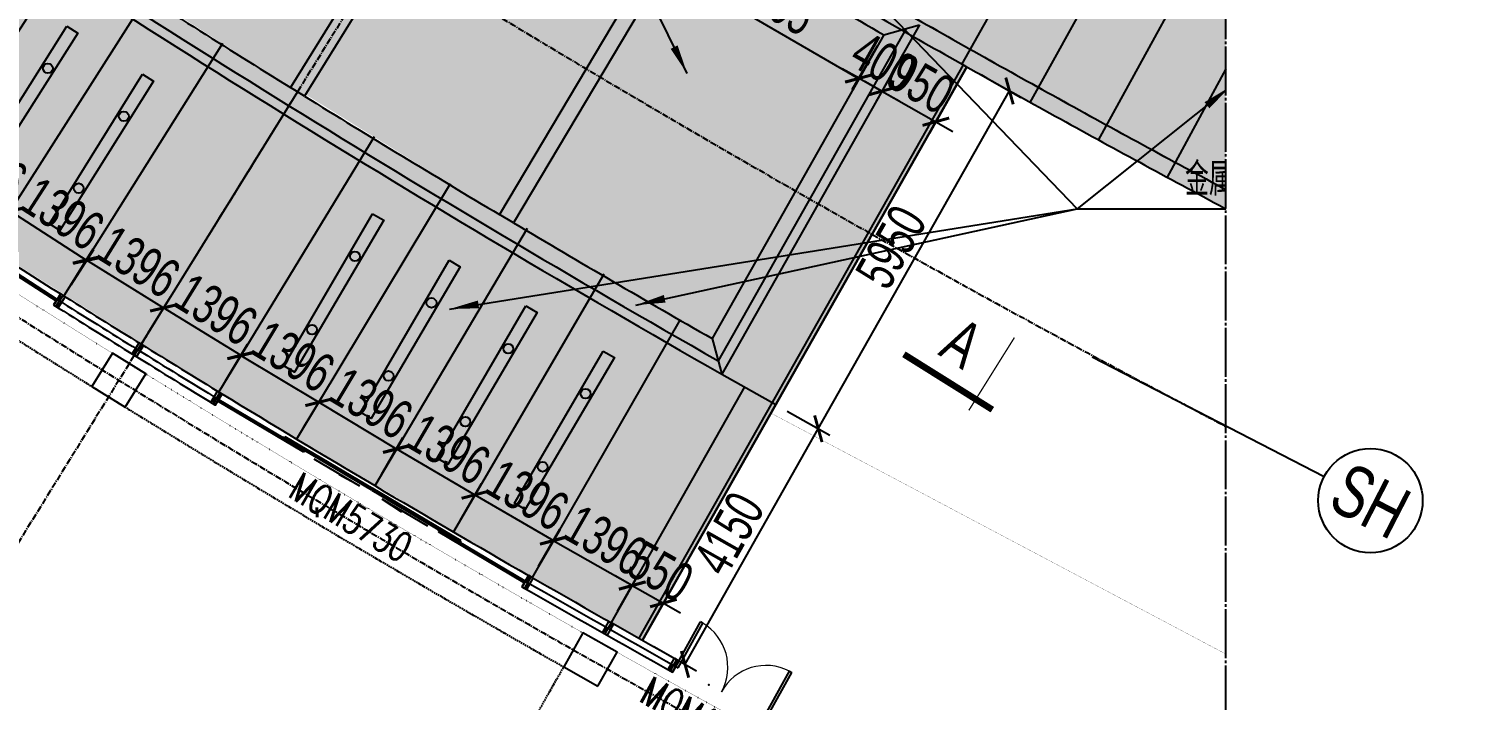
# Model space of a CAD drawing. Extents: x -8792 to 174344, y -43961 to 62816.
# Drawn here: x 19934 to 41900, y 21894 to 32190 of the extents above; entities that cross this region are included whole.
import ezdxf
from ezdxf.enums import TextEntityAlignment as Align
from ezdxf.xclip import XClip

# ---------------------------------------------------------------- set-up
doc = ezdxf.new("R2010")
doc.units = 0
doc.header["$LTSCALE"] = 50
doc.header["$XCLIPFRAME"] = 0
for name, pattern in [('CENTER2', [28.575, 19.05, -3.175, 3.175, -3.175]), ('DASH', [0.35, 0.25, -0.1]), ('DOT2', [0.125, 0, -0.125]), ('JIS_08_15', [17.25, 15, -0.75, 0.75, -0.75])]:
    doc.linetypes.add(name, pattern=pattern)
for name, color, linetype in [('#分隔线', 1, 'JIS_08_15'), ('#幕墙线-平面', 7, 'Continuous'), ('#文字', 2, 'Continuous'), ('#标注', 1, 'Continuous'), ('#轴线', 1, 'CENTER2'), ('1-WIN-1', 3, 'Continuous'), ('A-COLS-PLAN-C', 7, 'Continuous'), ('A-FLOR-OTLN', 4, 'DOT2'), ('A-GLASS', 140, 'Continuous'), ('DIM', 173, 'Continuous'), ('DIM_LEAD', 3, 'Continuous'), ('PUB_TEXT', 7, 'Continuous'), ('WINDOW', 5, 'Continuous'), ('WINDOW_TEXT', 7, 'Continuous'), ('吊顶', 7, 'Continuous'), ('外轮廓', 6, 'Continuous'), ('建-填充', 9, 'Continuous'), ('建-消防-防火分区填充', 9, 'Continuous')]:
    doc.layers.add(name, color=color, linetype=linetype)
doc.styles.add('#文字', font='jrs.shx', dxfattribs={"width": 0.7, "bigfont": 'jhz.shx'})
doc.styles.add('_TCH_DIM', font='SIMPLEX', dxfattribs={"bigfont": 'GBCBIG'})
doc.styles.add('_TCH_WINDOW', font='SIMPLEX', dxfattribs={"height": 3.5, "bigfont": 'GBCBIG'})
doc.styles.add('JHZX', font='jrs.shx', dxfattribs={"width": 0.6, "bigfont": 'jhz.shx'})
doc.dimstyles.new('JZBZ-200', dxfattribs={"dimscale": 200, "dimtxt": 3, "dimasz": 1.5, "dimexe": 1, "dimexo": 1, "dimgap": 0.5, "dimtad": 1, "dimdec": 0, "dimdsep": 46, "dimtxsty": '#文字', "dimblk1": 'ARCHTICK', "dimblk2": 'ARCHTICK', "dimsah": 1, "dimcen": 0, "dimclrd": 1, "dimclre": 1, "dimclrt": 2, "dimadec": 3, "dimazin": 2, "dimtfac": 1, "dimtdec": 0, "dimtix": 1, "dimtmove": 0, "dimatfit": 3, "dimfxl": 0, "dimlwd": -1, "dimlwe": -1, "dimarcsym": 0})

# ---------------------------------------------------------------- blocks, each defined once
blk = doc.blocks.new('_FZHK')
blk.add_lwpolyline([(-0.5, -0.5), (0.5, -0.5), (0.5, 0.5), (-0.5, 0.5)], close=True)
blk = doc.blocks.new('$DorLib2D$00000138')
at = {"color": 0, "linetype": 'Continuous'}
for p, q in [((-0.2875, 0), (-0.2875, 0.1538)), ((-0.2875, 0.1538), (0, 0.1538)), ((0, 0.1538), (0, 0)), ((0.2875, 0.1538), (0, 0.1538)), ((0.2875, 0), (0.2875, 0.1538)), ((-0.5, -0.1399), (-0.5, 0)), ((-0.5, 0), (-0.2188, 0)), ((0, 0), (-0.2875, 0)), ((-0.2188, 0), (-0.2188, -0.1399)), ((0, 0), (0.2875, 0)), ((0.2188, 0), (0.2188, -0.1399)), ((0.5, 0), (0.2188, 0)), ((0.5, 0), (0.5, -0.1946)), ((0.5, -0.1399), (0.5, 0)), ((-0.2188, -0.1399), (-0.5, -0.1399)), ((0.2188, -0.1399), (0.5, -0.1399)), ((-0.1857, -0.186), (-0.037, -0.186)), ((-0.037, -0.186), (-0.1019, -0.2583)), ((-0.1019, -0.2583), (-0.1019, -0.186)), ((0.1857, -0.186), (0.037, -0.186)), ((0.037, -0.186), (0.1019, -0.2583)), ((0.1019, -0.2583), (0.1019, -0.186))]:
    blk.add_line(p, q, dxfattribs=at)
blk = doc.blocks.new('$DorLib2D$00000002')
at = {"layer": '1-WIN-1'}
for p, q in [((-0.5, 0), (-0.5, 0.4875)), ((-0.475, 0.4875), (-0.5, 0.4875)), ((-0.475, 0), (-0.475, 0.4875)), ((0.475, 0), (0.475, 0.4875)), ((0.475, 0.4875), (0.5, 0.4875)), ((0.5, 0), (0.5, 0.4875)), ((-0.5, 0), (-0.475, 0)), ((0.5, 0), (0.475, 0))]:
    blk.add_line(p, q, dxfattribs=at)
at = {"layer": '1-WIN-1', "lineweight": 13}
for centre, start, end in [((-0.4875, 0), 0, 88.53072), ((0.4875, 0), 91.46928, 180)]:
    blk.add_arc(centre, 0.4875, start, end, dxfattribs=at)
blk = doc.blocks.new('A$Cbd8d7c8c')
at = {"color": 8}
for p, q in [((40700, -50123), (40594, -50292)), ((40628, -50313), (40666, -50101)), ((41762, -51020), (41936, -50892)), ((41902, -50871), (41796, -51041)), ((43107, -51613), (43003, -51784)), ((42968, -51763), (43141, -51634)), ((47878, -54439), (47778, -54612)), ((47813, -54632), (47843, -54419)), ((48975, -55294), (49143, -55159)), ((49108, -55139), (49010, -55313)), ((49979, -55859), (50146, -55723)), ((50111, -55703), (50014, -55878))]:
    blk.add_line(p, q, dxfattribs=at)
for points in [[(40734, -50144), (40666, -50101), (40560, -50271), (40628, -50313)], [(41868, -50850), (41936, -50892), (41830, -51062), (41762, -51020)], [(43073, -51592), (43141, -51634), (43037, -51805), (42968, -51763)], [(47913, -54459), (47843, -54419), (47744, -54592), (47813, -54632)], [(49073, -55120), (49143, -55159), (49044, -55333), (48975, -55294)], [(50076, -55684), (50146, -55723), (50049, -55898), (49979, -55859)]]:
    blk.add_lwpolyline(points, close=True, dxfattribs=at)
at = {"layer": 'A-FLOR-OTLN', "color": 8}
blk.add_lwpolyline([(-22721, -15690), (-43719, -33393, 0.413756), (-43992, -36561, 0.189672), (122158, -126683, 0.414786), (124666, -124719), (133885, -48362, 0.379931), (116453, -23208, 0.236452)], format="xyb", dxfattribs=at)
blk.add_arc((153596, 129495), 212500, 233.99013, 242.47271, dxfattribs=at)
at = {"layer": 'A-GLASS', "color": 8}
for p, q in [((40668, -50101), (40559, -50269)), ((43038, -51804), (43140, -51632)), ((47842, -54417), (47740, -54589)), ((50049, -55898), (50146, -55723))]:
    blk.add_line(p, q, dxfattribs=at)
for radius, start, end in [(212350, 237.83803, 238.62481), (212250, 237.83837, 238.62446), (212150, 237.83872, 238.62411), (212150, 240.09987, 240.81523), (212350, 240.09918, 240.81544), (212250, 240.09953, 240.81533)]:
    blk.add_arc((153596, 129495), radius, start, end, dxfattribs=at)
at = {"layer": 'DIM_LEAD'}
for p, q in [((50271, -46721), (46599, -39198)), ((50271, -46721), (46599, -39198)), ((50375, -42690), (56253, -48796)), ((58594, -46927), (56253, -48796)), ((46629, -50332), (56253, -48796)), ((49488, -50271), (56253, -48796)), ((49488, -50271), (56253, -48796)), ((49488, -50271), (56253, -48796)), ((49488, -50271), (56253, -48796)), ((49488, -50271), (56253, -48796)), ((56253, -48796), (59493, -48796))]:
    blk.add_line(p, q, dxfattribs=at)
for points in [[(50271, -46721, 0, 120, 0), (50073, -46317, 0, 0, 0)], [(50271, -46721, 0, 120, 0), (50073, -46317, 0, 0, 0)], [(58594, -46927, 0, 120, 0), (58242, -47208, 0, 0, 0)], [(46629, -50332, 0, 120, 0), (47073, -50261, 0, 0, 0)], [(49488, -50271, 0, 120, 0), (49928, -50175, 0, 0, 0)], [(49488, -50271, 0, 120, 0), (49928, -50175, 0, 0, 0)], [(49488, -50271, 0, 120, 0), (49928, -50175, 0, 0, 0)], [(49488, -50271, 0, 120, 0), (49928, -50175, 0, 0, 0)], [(49488, -50271, 0, 120, 0), (49928, -50175, 0, 0, 0)]]:
    blk.add_lwpolyline(points, format="xyseb", dxfattribs=at)
at = {"layer": 'WINDOW', "color": 8}
for start, end in [(236.36192, 237.83872), (238.62411, 240.09987)]:
    blk.add_arc((153596, 129495), 212150, start, end, dxfattribs=at)
at = {"layer": '吊顶'}
for p, q in [((47008, -42388), (44191, -46937)), ((47220, -42520), (44403, -47068)), ((50131, -44286), (47397, -48885)), ((50346, -44414), (47612, -49013)), ((53289, -46128), (50654, -50784)), ((53629, -46034), (50748, -51125)), ((53833, -45978), (50804, -51330)), ((54562, -46619), (49587, -55409))]:
    blk.add_line(p, q, dxfattribs=at)
at = {"layer": '吊顶', "const_width": 3}
blk.add_lwpolyline([(36525, -42886, 0.056654), (31390, -41079), (30859, -40958, -0.112536), (21289, -36344, -0.028917), (3039, -19971, 0.413532), (-634, -19953), (-31398, -50353, 0.414781), (-31416, -54033, 0.170492), (123964, -129415, 0.412564), (126841, -127143), (136318, -48656, 1.269195), (87077, -54393)], format="xyb", dxfattribs=at)
at = {"layer": '吊顶', "color": 8, "const_width": 3}
blk.add_lwpolyline([(80228, -65296, -0.038049), (51557, -51928)], format="xyb", dxfattribs=at)
at = {"layer": '吊顶'}
for radius, start, end in [(208000, 236.07941, 240.38344), (207850, 236.12084, 240.34201), (202250, 239.30232, 240.26699), (207600, 237.23043, 238.19692), (207600, 238.26592, 239.23241), (207600, 239.30141, 240.27283)]:
    blk.add_arc((153596, 129495), radius, start, end, dxfattribs=at)
at = {"layer": '外轮廓', "color": 8, "linetype": 'DASH', "ltscale": 2}
blk.add_lwpolyline([(34586, -47277), (26192, -59708, 0.019086), (40991, -68873), (48379, -55818)], format="xyb", dxfattribs=at)
blk.add_arc((153663, 129608), 213231, 236.05192, 240.41233, dxfattribs=at)
at = {"layer": '建-消防-防火分区填充'}
blk.add_point((50603, -56092), dxfattribs=at)
at = {"layer": 'A-COLS-PLAN-C', "color": 8}
for p, xscale, yscale, zscale, rotation in [((41559, -51424), 600.0000000014165, 600.0000000014165, 600.0000000014165, 58.23142782297883), ((48788, -55705), 599.9999999997444, 599.9999999997444, 599.9999999997444, 60.49362856936614)]:
    blk.add_blockref('_FZHK', p, dxfattribs=dict(at, xscale=xscale, yscale=yscale, zscale=zscale, rotation=rotation))
at = {"layer": 'WINDOW', "color": 8}
ref = blk.add_blockref('$DorLib2D$00000138', (38318, -48700), dxfattribs=dict(at, xscale=-5468.018040788034, yscale=200, zscale=-5468.018040788034, rotation=327.1003209637811))
ref.add_attrib('A', 'MQM5730', (37777, -49190), dxfattribs={"layer": 'WINDOW_TEXT', "color": 8, "ltscale": 10, "height": 446.2, "rotation": 327.1003, "style": '_TCH_WINDOW', "width": 0.705882})
ref = blk.add_blockref('$DorLib2D$00000138', (45440, -53111), dxfattribs=dict(at, xscale=-5464.174967679828, yscale=200, zscale=-5464.174967679828, rotation=329.3619928849418))
ref.add_attrib('A', 'MQM5730', (44132, -53199), dxfattribs={"layer": 'WINDOW_TEXT', "color": 8, "ltscale": 10, "height": 446.2, "rotation": 329.362, "style": '_TCH_WINDOW', "width": 0.705882})
ref = blk.add_blockref('$DorLib2D$00000002', (50798, -56198), dxfattribs=dict(at, xscale=1600, yscale=1600, zscale=1600, rotation=331.0312899936644))
ref.add_attrib('A', 'MQM1630', (49519, -56339), dxfattribs={"layer": 'WINDOW_TEXT', "color": 8, "ltscale": 10, "height": 446.2, "rotation": 331.0313, "style": '_TCH_WINDOW', "width": 0.705882})
at = {"layer": 'PUB_TEXT', "color": 4, "style": '_TCH_DIM'}
blk.add_text('金属顶棚', height=506.4, dxfattribs=at).set_placement((57906, -48594))
blk = doc.blocks.new('*U34')
for points, const_width in [([(120.44, 3.31), (112.44, 3.31)], 0.5), ([(118.94, 4.31), (118.94, -2.27)], 0.1), ([(-8, 0), (0, 0)], 0.5), ([(-6.5, 1), (-6.5, -5.5)], 0.1)]:
    blk.add_lwpolyline(points, dxfattribs=dict(const_width=const_width))
at = {"style": 'JHZX', "width": 0.75}
for p in [(125.61, 0.31), (14.84, -3)]:
    blk.add_attdef('NO.', text='', height=3.5, dxfattribs=at).set_placement(p, align=Align.MIDDLE_CENTER)
blk = doc.blocks.new('*U55')
for points, const_width in [([(102.92, 1.1), (102.92, -5.48)], 0.1), ([(-8, 0), (0, 0)], 0.5), ([(-6.5, 1), (-6.5, -5.5)], 0.1), ([(104.42, 0.1), (96.42, 0.1)], 0.5)]:
    blk.add_lwpolyline(points, dxfattribs=dict(const_width=const_width))
at = {"style": 'JHZX', "width": 0.75}
for p in [(109.59, -2.9), (14.84, -3)]:
    blk.add_attdef('NO.', text='', height=3.5, dxfattribs=at).set_placement(p, align=Align.MIDDLE_CENTER)
blk = doc.blocks.new('*U6')
at = {"linetype": 'ByBlock'}
blk.add_line((20, 0), (0, 0), dxfattribs=at)
blk.add_circle((24, 0), 4, dxfattribs=at)
at = {"color": 2, "linetype": 'ByBlock', "style": 'JHZX', "width": 0.75}
blk.add_attdef('AXES', text='', height=4, dxfattribs=at).set_placement((24, 0), align=Align.MIDDLE_CENTER)
blk = doc.blocks.new('A$C80b62fe7')
at = {"layer": '#幕墙线-平面'}
for points in [[(-78822, 63164, 0.005574), (-75982, 59854, 0.004935), (-73407, 56977, 0.059294), (-38419, 26758, 0.058599), (2176, 5784, 0.058599)], [(-80806, 61500, 0.005574), (-77929, 58146, 0.004935), (-75320, 55231, 0.059294), (-39869, 24612, 0.058599), (1264, 3360, 0.058599)], [(-81572, 60857, 0.005574), (-78681, 57487, 0.004935), (-76058, 54557, 0.059294), (-40428, 23783, 0.058599), (912, 2424, 0.058599)], [(-83557, 59193, 0.005574), (-80628, 55778, 0.004935), (-77971, 52810, 0.059294), (-41878, 21637, 0.058599), (0, 0, 0.058599)], [(-83756, 59026, 0.005574), (-80823, 55607, 0.004935), (-78163, 52635, 0.059294), (-42023, 21421, 0.058599), (-92, -243, 0.058599)]]:
    blk.add_lwpolyline(points, format="xyb", dxfattribs=at)
blk.add_arc((71052, 188867), 195350, 213.4267, 249.3814, dxfattribs=at)
blk = doc.blocks.new('A$C8c38d97e')
at = {"layer": '#幕墙线-平面', "color": 4, "ltscale": 10}
for points in [[(-149873, -125692, 0.005574), (-147034, -129002, 0.004935), (-144458, -131880, 0.059294), (-109471, -162099, 0.058599), (-68876, -183073, 0.058599)], [(-151858, -127357, 0.005574), (-148981, -130711, 0.004935), (-146371, -133626, 0.059294), (-110920, -164245, 0.058599), (-69788, -185497, 0.058599)], [(-152624, -127999, 0.005574), (-149732, -131370, 0.004935), (-147110, -134300, 0.059294), (-111480, -165074, 0.058599), (-70140, -186433, 0.058599)], [(-154608, -129664, 0.005574), (-151679, -133078, 0.004935), (-149022, -136047, 0.059294), (-112929, -167220, 0.058599), (-71052, -188857, 0.058599)]]:
    blk.add_lwpolyline(points, format="xyb", dxfattribs=at)
for points in [[(-105987, -172017), (-102473, -166312)], [(-104964, -172643), (-101483, -166918)], [(-103937, -173263), (-100490, -167518)], [(-102906, -173878), (-99494, -168112)]]:
    blk.add_lwpolyline(points, dxfattribs=at)
at = {"layer": 'DIM', "color": 4, "ltscale": 10}
blk.add_blockref('A$C80b62fe7', (-71052, -188857), dxfattribs=at)
blk = doc.blocks.new('YREYTRTJHGJHGJ')
at = {"layer": '#标注', "ltscale": 300}
blk.add_blockref('A$C8c38d97e', (917729.6, 422226.7), dxfattribs=at)
blk = doc.blocks.new('XINFG')
at = {"layer": '建-填充', "ltscale": 10}
h = blk.add_hatch(dxfattribs=at)
h.set_pattern_fill('纤维材料', color=8, scale=50)
h.set_pattern_definition([(0, (4341.77, -22588.14), (93.75, 93.75), [93.75, -93.75]), (90, (4435.52, -22588.14), (-93.75, 93.75), [93.75, -93.75])])
h.paths.add_polyline_path([(16609, -16218), (19572, -17895), (16916, -22588), (13891, -20790)])
h.paths.add_polyline_path([(13499, -14298), (16394, -16091), (13657, -20688), (10682, -18846)])
h.paths.add_polyline_path([(7300, -16708), (10181, -12238), (7336, -10368), (4342, -14801)])
edge = h.paths.add_edge_path()
edge.add_line((10391, -12374), (13270, -14192))
edge.add_line((13270, -14192), (10453, -18741))
edge.add_line((10453, -18741), (7510, -16844))
edge.add_line((7510, -16844), (10395, -12376))
at = {"ltscale": 10}
for p, q in [((7336, -10368), (7228, -9813)), ((10181, -12238), (10391, -12374)), ((4342, -14801), (3786, -14910)), ((10666, -18873), (10453, -18741))]:
    blk.add_line(p, q, dxfattribs=at)
for points in [[(6329, -9447), (676, -17817)], [(6378, -9481), (726, -17851)], [(13270, -14192), (13483, -14324)], [(3786, -14910), (2998, -14378)], [(16394, -16091), (16609, -16218)], [(4718, -16307), (4885, -16417), (3389, -18666), (3231, -18561), (4718, -16307)], [(5869, -17058), (6037, -17166), (4571, -19435), (4411, -19331), (5869, -17059)], [(19551, -17932), (20096, -17782)], [(7025, -17802), (7194, -17909), (5743, -20187), (5582, -20084), (7025, -17802)], [(15797, -27184), (20772, -18394)], [(15850, -27214), (20824, -18424)], [(8186, -18537), (8355, -18643), (6919, -20930), (6758, -20829), (8186, -18537)], [(11711, -20676), (11883, -20776), (10516, -23106), (10352, -23009), (11710, -20676)], [(13874, -20817), (13660, -20689)], [(12884, -21386), (13056, -21487), (11689, -23816), (11525, -23720), (12884, -21386)], [(14061, -22089), (14234, -22190), (12867, -24519), (12703, -24422), (14061, -22089)], [(16916, -22588), (17067, -23134)], [(15246, -22780), (15419, -22881), (14051, -25210), (13887, -25114), (15246, -22780)], [(17067, -23134), (17893, -23602)]]:
    blk.add_lwpolyline(points, dxfattribs=at)
for centre in [(4413, -16945), (5572, -17701), (3693, -18027), (6733, -18446), (4866, -18792), (7898, -19183), (6034, -19542), (7206, -20284), (11442, -21330), (12615, -22041), (10783, -22451), (13793, -22743), (11956, -23161), (14977, -23434), (13134, -23864), (14319, -24555)]:
    blk.add_circle(centre, 75, dxfattribs=at)
at = {"layer": '吊顶', "ltscale": 10}
for p, q in [((8017, -10302), (7779, -10659)), ((9147, -11002), (8892, -11390)), ((10276, -11701), (10004, -12121)), ((11404, -12400), (11125, -12837)), ((12533, -13099), (12251, -13548)), ((13660, -13796), (13374, -14257)), ((14790, -14496), (14524, -14933)), ((3454, -14686), (1132, -18126)), ((4818, -15108), (2291, -18903)), ((15919, -15195), (15655, -15633)), ((5966, -15848), (3456, -19673)), ((17047, -15894), (16794, -16323)), ((7114, -16588), (4625, -20435)), ((18177, -16593), (17952, -16979)), ((8262, -17328), (5800, -21189)), ((19306, -17293), (19110, -17634)), ((9410, -18068), (6980, -21936)), ((10559, -18806), (8164, -22675)), ((11737, -19499), (9353, -23406)), ((12899, -20218), (10547, -24129)), ((14081, -20903), (11746, -24845)), ((15255, -21601), (12950, -25552)), ((16429, -22299), (14158, -26252)), ((17415, -23331), (15371, -26943))]:
    blk.add_line(p, q, dxfattribs=at)
blk = doc.blocks.new('_ARCHTICK')
at = {"color": 0, "linetype": 'ByBlock', "const_width": 0.15}
blk.add_lwpolyline([(-0.5, -0.5), (0.5, 0.5)], dxfattribs=at)
blk = doc.blocks.new('*D253')
at = {"layer": '#标注', "color": 1, "ltscale": 10, "transparency": 16777216}
for p, q in [((18232, 29769), (18581, 30316)), ((18474, 30147), (19651, 29397)), ((19409, 29019), (19758, 29566))]:
    blk.add_line(p, q, dxfattribs=at)
at = {"layer": 'Defpoints', "color": 0, "ltscale": 10, "transparency": 16777216}
for p in [(18125, 29600), (19651, 29397), (19302, 28850)]:
    blk.add_point(p, dxfattribs=at)
at = {"layer": '#标注', "color": 1, "ltscale": 10, "transparency": 16777216, "xscale": 300, "yscale": 300, "zscale": 300}
for p, rotation in [((18474, 30147), 147.4773496188465), ((19651, 29397), 327.4773496188465)]:
    blk.add_blockref('_ARCHTICK', p, dxfattribs=dict(at, rotation=rotation))
at = {"layer": '#标注', "color": 2, "ltscale": 10, "transparency": 16777216, "insert": (19277, 30109), "char_height": 600, "attachment_point": 5, "rotation": 327.4773, "style": '#文字'}
blk.add_mtext('1396', dxfattribs=at)
blk = doc.blocks.new('*D254')
at = {"layer": '#标注', "color": 1, "ltscale": 10, "transparency": 16777216}
for p, q in [((19410, 29018), (19763, 29563)), ((19654, 29395), (20827, 28638)), ((20583, 28261), (20935, 28806))]:
    blk.add_line(p, q, dxfattribs=at)
at = {"layer": 'Defpoints', "color": 0, "ltscale": 10, "transparency": 16777216}
for p in [(19302, 28850), (20827, 28638), (20475, 28093)]:
    blk.add_point(p, dxfattribs=at)
at = {"layer": '#标注', "color": 1, "ltscale": 10, "transparency": 16777216, "xscale": 300, "yscale": 300, "zscale": 300}
for p, rotation in [((19654, 29395), 147.1486739599873), ((20827, 28638), 327.1486739599873)]:
    blk.add_blockref('_ARCHTICK', p, dxfattribs=dict(at, rotation=rotation))
at = {"layer": '#标注', "color": 2, "ltscale": 10, "transparency": 16777216, "insert": (20457, 29353), "char_height": 600, "attachment_point": 5, "rotation": 327.1487, "style": '#文字'}
blk.add_mtext('1396', dxfattribs=at)
blk = doc.blocks.new('*D255')
at = {"layer": '#标注', "color": 1, "ltscale": 10, "transparency": 16777216}
for p, q in [((20580, 28263), (20922, 28815)), ((20816, 28645), (22003, 27910)), ((21767, 27528), (22109, 28080))]:
    blk.add_line(p, q, dxfattribs=at)
at = {"layer": 'Defpoints', "color": 0, "ltscale": 10, "transparency": 16777216}
for p in [(20475, 28093), (22003, 27910), (21662, 27358)]:
    blk.add_point(p, dxfattribs=at)
at = {"layer": '#标注', "color": 1, "ltscale": 10, "transparency": 16777216, "xscale": 300, "yscale": 300, "zscale": 300}
for p, rotation in [((20816, 28645), 148.2447685045117), ((22003, 27910), 328.2447685045117)]:
    blk.add_blockref('_ARCHTICK', p, dxfattribs=dict(at, rotation=rotation))
at = {"layer": '#标注', "color": 2, "ltscale": 10, "transparency": 16777216, "insert": (21620, 28617), "char_height": 600, "attachment_point": 5, "rotation": 328.2448, "style": '#文字'}
blk.add_mtext('1396', dxfattribs=at)
blk = doc.blocks.new('*D256')
at = {"layer": '#标注', "color": 1, "ltscale": 10, "transparency": 16777216}
for p, q in [((21764, 27524), (22107, 28081)), ((23191, 27179), (22002, 27911)), ((22953, 26792), (23296, 27349))]:
    blk.add_line(p, q, dxfattribs=at)
at = {"layer": 'Defpoints', "color": 0, "ltscale": 10, "transparency": 16777216}
for p in [(22002, 27911), (21659, 27354), (22848, 26622)]:
    blk.add_point(p, dxfattribs=at)
at = {"layer": '#标注', "color": 1, "ltscale": 10, "transparency": 16777216, "xscale": 300, "yscale": 300, "zscale": 300}
for p, rotation in [((22002, 27911), 148.3759096126845), ((23191, 27179), 328.3759096126845)]:
    blk.add_blockref('_ARCHTICK', p, dxfattribs=dict(at, rotation=rotation))
at = {"layer": '#标注', "color": 2, "ltscale": 10, "transparency": 16777216, "insert": (22806, 27885), "char_height": 600, "attachment_point": 5, "rotation": 328.3759, "style": '#文字'}
blk.add_mtext('1396', dxfattribs=at)
blk = doc.blocks.new('*D257')
at = {"layer": '#标注', "color": 1, "ltscale": 10, "transparency": 16777216}
for p, q in [((22951, 26793), (23288, 27354)), ((23185, 27182), (24381, 26463)), ((24147, 26074), (24484, 26634))]:
    blk.add_line(p, q, dxfattribs=at)
at = {"layer": 'Defpoints', "color": 0, "ltscale": 10, "transparency": 16777216}
for p in [(22848, 26622), (24381, 26463), (24044, 25902)]:
    blk.add_point(p, dxfattribs=at)
at = {"layer": '#标注', "color": 1, "ltscale": 10, "transparency": 16777216, "xscale": 300, "yscale": 300, "zscale": 300}
for p, rotation in [((23185, 27182), 148.9854951407243), ((24381, 26463), 328.9854951407243)]:
    blk.add_blockref('_ARCHTICK', p, dxfattribs=dict(at, rotation=rotation))
at = {"layer": '#标注', "color": 2, "ltscale": 10, "transparency": 16777216, "insert": (23989, 27165), "char_height": 600, "attachment_point": 5, "rotation": 328.9855, "style": '#文字'}
blk.add_mtext('1396', dxfattribs=at)
blk = doc.blocks.new('*D258')
at = {"layer": '#标注', "color": 1, "ltscale": 10, "transparency": 16777216}
for p, q in [((24147, 26074), (24484, 26635)), ((24381, 26463), (25578, 25745)), ((25344, 25355), (25681, 25916))]:
    blk.add_line(p, q, dxfattribs=at)
at = {"layer": 'Defpoints', "color": 0, "ltscale": 10, "transparency": 16777216}
for p in [(24044, 25902), (25578, 25745), (25241, 25184)]:
    blk.add_point(p, dxfattribs=at)
at = {"layer": '#标注', "color": 1, "ltscale": 10, "transparency": 16777216, "xscale": 300, "yscale": 300, "zscale": 300}
for p, rotation in [((24381, 26463), 149.0295222553038), ((25578, 25745), 329.0295222553038)]:
    blk.add_blockref('_ARCHTICK', p, dxfattribs=dict(at, rotation=rotation))
at = {"layer": '#标注', "color": 2, "ltscale": 10, "transparency": 16777216, "insert": (25185, 26447), "char_height": 600, "attachment_point": 5, "rotation": 329.0295, "style": '#文字'}
blk.add_mtext('1396', dxfattribs=at)
blk = doc.blocks.new('*D259')
at = {"layer": '#标注', "color": 1, "ltscale": 10, "transparency": 16777216}
for p, q in [((25342, 25357), (25672, 25922)), ((25571, 25749), (26777, 25045)), ((26548, 24653), (26877, 25218))]:
    blk.add_line(p, q, dxfattribs=at)
at = {"layer": 'Defpoints', "color": 0, "ltscale": 10, "transparency": 16777216}
for p in [(25241, 25184), (26777, 25045), (26447, 24480)]:
    blk.add_point(p, dxfattribs=at)
at = {"layer": '#标注', "color": 1, "ltscale": 10, "transparency": 16777216, "xscale": 300, "yscale": 300, "zscale": 300}
for p, rotation in [((25571, 25749), 149.73948157476), ((26777, 25045), 329.73948157476)]:
    blk.add_blockref('_ARCHTICK', p, dxfattribs=dict(at, rotation=rotation))
at = {"layer": '#标注', "color": 2, "ltscale": 10, "transparency": 16777216, "insert": (26375, 25743), "char_height": 600, "attachment_point": 5, "rotation": 329.7395, "style": '#文字'}
blk.add_mtext('1396', dxfattribs=at)
blk = doc.blocks.new('*D260')
at = {"layer": '#标注', "color": 1, "ltscale": 10, "transparency": 16777216}
for p, q in [((26548, 24653), (26877, 25218)), ((26777, 25045), (27982, 24342)), ((27754, 23950), (28083, 24515))]:
    blk.add_line(p, q, dxfattribs=at)
at = {"layer": 'Defpoints', "color": 0, "ltscale": 10, "transparency": 16777216}
for p in [(26447, 24480), (27982, 24342), (27653, 23777)]:
    blk.add_point(p, dxfattribs=at)
at = {"layer": '#标注', "color": 1, "ltscale": 10, "transparency": 16777216, "xscale": 300, "yscale": 300, "zscale": 300}
for p, rotation in [((26777, 25045), 149.7396354988414), ((27982, 24342), 329.7396354988414)]:
    blk.add_blockref('_ARCHTICK', p, dxfattribs=dict(at, rotation=rotation))
at = {"layer": '#标注', "color": 2, "ltscale": 10, "transparency": 16777216, "insert": (27581, 25039), "char_height": 600, "attachment_point": 5, "rotation": 329.7396, "style": '#文字'}
blk.add_mtext('1396', dxfattribs=at)
blk = doc.blocks.new('*D261')
at = {"layer": '#标注', "color": 1, "ltscale": 10, "transparency": 16777216}
for p, q in [((27752, 23951), (28076, 24519)), ((27977, 24345), (29190, 23653)), ((28965, 23259), (29289, 23827))]:
    blk.add_line(p, q, dxfattribs=at)
at = {"layer": 'Defpoints', "color": 0, "ltscale": 10, "transparency": 16777216}
for p in [(27653, 23777), (29190, 23653), (28866, 23085)]:
    blk.add_point(p, dxfattribs=at)
at = {"layer": '#标注', "color": 1, "ltscale": 10, "transparency": 16777216, "xscale": 300, "yscale": 300, "zscale": 300}
for p, rotation in [((27977, 24345), 150.3057021318795), ((29190, 23653), 330.3057021318795)]:
    blk.add_blockref('_ARCHTICK', p, dxfattribs=dict(at, rotation=rotation))
at = {"layer": '#标注', "color": 2, "ltscale": 10, "transparency": 16777216, "insert": (28781, 24347), "char_height": 600, "attachment_point": 5, "rotation": 330.3057, "style": '#文字'}
blk.add_mtext('1396', dxfattribs=at)
blk = doc.blocks.new('*D262')
at = {"layer": '#标注', "color": 1, "ltscale": 10, "transparency": 16777216}
for p, q in [((29187, 23655), (28926, 23802)), ((28964, 23260), (29285, 23829)), ((29187, 23655), (29666, 23385)), ((29443, 22989), (29764, 23559)), ((29666, 23385), (29927, 23237))]:
    blk.add_line(p, q, dxfattribs=at)
at = {"layer": 'Defpoints', "color": 0, "ltscale": 10, "transparency": 16777216}
for p in [(29666, 23385), (28866, 23085), (29345, 22815)]:
    blk.add_point(p, dxfattribs=at)
at = {"layer": '#标注', "color": 1, "ltscale": 10, "transparency": 16777216, "xscale": 300, "yscale": 300, "zscale": 300}
for p, rotation in [((29187, 23655), 330.5674465862468), ((29666, 23385), 150.5674465862468)]:
    blk.add_blockref('_ARCHTICK', p, dxfattribs=dict(at, rotation=rotation))
at = {"layer": '#标注', "color": 2, "ltscale": 10, "transparency": 16777216, "insert": (29623, 23868), "char_height": 600, "attachment_point": 5, "rotation": 330.5674, "style": '#文字'}
blk.add_mtext('550', dxfattribs=at)
blk = doc.blocks.new('*D263')
at = {"layer": '#标注', "color": 1, "ltscale": 10, "transparency": 16777216}
for p, q in [((31562, 26328), (32215, 25959)), ((29997, 22446), (32041, 26057)), ((29519, 22717), (30171, 22347))]:
    blk.add_line(p, q, dxfattribs=at)
at = {"layer": 'Defpoints', "color": 0, "ltscale": 10, "transparency": 16777216}
for p in [(31388, 26427), (32041, 26057), (29345, 22815)]:
    blk.add_point(p, dxfattribs=at)
at = {"layer": '#标注', "color": 1, "ltscale": 10, "transparency": 16777216, "xscale": 300, "yscale": 300, "zscale": 300}
for p, rotation in [((32041, 26057), 60.49362074911493), ((29997, 22446), 240.4936207491149)]:
    blk.add_blockref('_ARCHTICK', p, dxfattribs=dict(at, rotation=rotation))
at = {"layer": '#标注', "color": 2, "ltscale": 10, "transparency": 16777216, "insert": (30671, 24449), "char_height": 600, "attachment_point": 5, "rotation": 60.4936, "style": '#文字'}
blk.add_mtext('4150', dxfattribs=at)
blk = doc.blocks.new('*D264')
at = {"layer": '#标注', "color": 1, "ltscale": 10, "transparency": 16777216}
for p, q in [((34493, 31507), (35146, 31137)), ((32041, 26057), (34972, 31236)), ((31562, 26328), (32215, 25959))]:
    blk.add_line(p, q, dxfattribs=at)
at = {"layer": 'Defpoints', "color": 0, "ltscale": 10, "transparency": 16777216}
for p in [(34319, 31605), (34972, 31236), (31388, 26427)]:
    blk.add_point(p, dxfattribs=at)
at = {"layer": '#标注', "color": 1, "ltscale": 10, "transparency": 16777216, "xscale": 300, "yscale": 300, "zscale": 300}
for p, rotation in [((34972, 31236), 60.4936207491149), ((32041, 26057), 240.4936207491149)]:
    blk.add_blockref('_ARCHTICK', p, dxfattribs=dict(at, rotation=rotation))
at = {"layer": '#标注', "color": 2, "ltscale": 10, "transparency": 16777216, "insert": (33158, 28844), "char_height": 600, "attachment_point": 5, "rotation": 60.4936, "style": '#文字'}
blk.add_mtext('5950', dxfattribs=at)
blk = doc.blocks.new('*D269')
at = {"layer": '#标注', "color": 1, "ltscale": 10, "transparency": 16777216}
for p, q in [((30003, 33638), (29612, 32966)), ((29713, 33139), (32655, 31426)), ((32945, 31924), (32555, 31253))]:
    blk.add_line(p, q, dxfattribs=at)
at = {"layer": 'Defpoints', "color": 0, "ltscale": 10, "transparency": 16777216}
for p in [(30104, 33810), (33046, 32097), (32655, 31426)]:
    blk.add_point(p, dxfattribs=at)
at = {"layer": '#标注', "color": 1, "ltscale": 10, "transparency": 16777216, "xscale": 300, "yscale": 300, "zscale": 300}
for p, rotation in [((29713, 33139), 149.785306789269), ((32655, 31426), 329.785306789269)]:
    blk.add_blockref('_ARCHTICK', p, dxfattribs=dict(at, rotation=rotation))
at = {"layer": '#标注', "color": 2, "ltscale": 10, "transparency": 16777216, "insert": (31385, 32628), "char_height": 600, "attachment_point": 5, "rotation": 329.7853, "style": '#文字'}
blk.add_mtext('3405', dxfattribs=at)
blk = doc.blocks.new('*D274')
at = {"layer": '#标注', "color": 1, "ltscale": 10, "transparency": 16777216}
for p, q in [((32858, 31765), (32570, 31255)), ((32668, 31429), (32407, 31577)), ((32668, 31429), (33016, 31232)), ((33206, 31568), (32918, 31058)), ((33016, 31232), (33278, 31084))]:
    blk.add_line(p, q, dxfattribs=at)
at = {"layer": 'Defpoints', "color": 0, "ltscale": 10, "transparency": 16777216}
for p in [(32957, 31939), (33305, 31742), (33016, 31232)]:
    blk.add_point(p, dxfattribs=at)
at = {"layer": '#标注', "color": 1, "ltscale": 10, "transparency": 16777216, "xscale": 300, "yscale": 300, "zscale": 300}
for p, rotation in [((32668, 31429), 330.4936230775415), ((33016, 31232), 150.4936230775415)]:
    blk.add_blockref('_ARCHTICK', p, dxfattribs=dict(at, rotation=rotation))
at = {"layer": '#标注', "color": 2, "ltscale": 10, "transparency": 16777216, "insert": (33039, 31679), "char_height": 600, "attachment_point": 5, "rotation": 330.4936, "style": '#文字'}
blk.add_mtext('400', dxfattribs=at)
blk = doc.blocks.new('*D275')
at = {"layer": '#标注', "color": 1, "ltscale": 10, "transparency": 16777216}
for p, q in [((33338, 31800), (32918, 31058)), ((33016, 31232), (32755, 31380)), ((33016, 31232), (33843, 30764)), ((34164, 31332), (33745, 30590)), ((33843, 30764), (34104, 30616))]:
    blk.add_line(p, q, dxfattribs=at)
at = {"layer": 'Defpoints', "color": 0, "ltscale": 10, "transparency": 16777216}
for p in [(33436, 31974), (34263, 31506), (33843, 30764)]:
    blk.add_point(p, dxfattribs=at)
at = {"layer": '#标注', "color": 1, "ltscale": 10, "transparency": 16777216, "xscale": 300, "yscale": 300, "zscale": 300}
for p, rotation in [((33016, 31232), 330.4936207491148), ((33843, 30764), 150.4936207491148)]:
    blk.add_blockref('_ARCHTICK', p, dxfattribs=dict(at, rotation=rotation))
at = {"layer": '#标注', "color": 2, "ltscale": 10, "transparency": 16777216, "insert": (33627, 31346), "char_height": 600, "attachment_point": 5, "rotation": 330.4936, "style": '#文字'}
blk.add_mtext('950', dxfattribs=at)

msp = doc.modelspace()

# ---------------------------------------------------------------- hatches: boundary and pattern name
at = {"layer": '建-填充', "ltscale": 10}
h = msp.add_hatch(dxfattribs=at)
h.set_pattern_fill('ANTAPA', color=8, scale=100)
h.set_pattern_definition([(0, (13495.03, 29727.68), (158.75, 158.75), [79.375, -238.125]), (90, (13534.72, 29688), (-158.75, 158.75), [79.375, -238.125])])
h.paths.add_polyline_path([(17548.062, 50028.719), (22651.635, 46523.833), (28431.493, 42630.051), (32864.484, 39894.836), (36076.971, 38012.572), (38285.033, 36765.839), (38285.033, 29727.683), (36134.842, 30892.946), (33914.012, 32006.044), (30026.843, 34391.225), (27318.83, 36034.516), (24731.282, 37659.819), (20807.648, 40230.673), (15199.102, 44138.92), (13495.034, 45383.387), (13495.034, 50028.719)])
h = msp.add_hatch(dxfattribs=at)
h.set_pattern_fill('DOTS', color=8, scale=100)
h.set_pattern_definition([(0, (13495.03, 22817.44), (79.375, 158.75), [0, -158.75])])
h.paths.add_polyline_path([(23886.345, 37655.145), (20990.688, 33156.562), (23948.334, 31287.837), (26765.053, 35836.31)], flags=16)
h.paths.add_polyline_path([(26977.599, 35704.687), (29888.667, 33938.105), (27151.785, 29341.197), (24160.88, 31156.215)], flags=16)
h.paths.add_polyline_path([(17836.8, 35227.438), (20795.09, 33320.654), (23676.213, 37790.587), (20830.887, 39661.215)], flags=16)
h.paths.add_polyline_path([(13495.034, 45383.387), (13495.034, 45060.313), (19823.543, 40581.767), (14171.194, 32211.518), (18124.718, 29600.413), (22864.279, 26611.605), (27670.316, 23765.72), (29345.967, 22817.436), (34319.086, 31605.11), (36337.627, 30478.205), (38285.033, 29432.974), (38285.033, 29727.683), (36465.386, 30711.615), (34369.791, 31874.908), (33327.212, 32465.869), (28244.703, 35466.119), (24864.867, 37574.567), (20107.952, 40702.972), (15928.337, 43614.655)])
edge = h.paths.add_edge_path(flags=16)
edge.add_line((30103.557, 33810.345), (33046.113, 32096.726))
edge.add_line((33046.113, 32096.726), (30411.109, 27440.58))
edge.add_line((30411.109, 27440.58), (27385.846, 29239.214))
edge.add_line((27385.846, 29239.214), (30107.522, 33808.036))

# ---------------------------------------------------------------- linework, layer by layer
at = {"layer": '#分隔线'}
msp.add_lwpolyline([(13495.034, 50028.719), (38285.033, 50028.719), (38285.033, 19970.687), (13495.034, 19970.687)], close=True, dxfattribs=at)
at = {"layer": '#轴线', "ltscale": 0.1}
msp.add_line((30499.103, 41628.673), (17087.021, 19970.687), dxfattribs=at)
for radius, start, end in [(205000, 234.21982215, 242.37063152), (212800, 235.71940648, 241.91852849)]:
    msp.add_arc((133353.828, 207719.687), radius, start, end, dxfattribs=at)

# ---------------------------------------------------------------- block references
at = {"layer": '#标注'}
ref = msp.add_blockref('YREYTRTJHGJHGJ', (-766994.43, -250411.907), dxfattribs=dict(at, rotation=2.26207874639474))
XClip(ref).set_block_clipping_path([(790553.3850553273, 239365.612041783), (815332.0306575815, 238386.824614519), (816518.4351891705, 268421.4333664164), (791739.7895869162, 269400.2207936805)])
ref = msp.add_blockref('*U34', (18375.883, 26519.09, 0), dxfattribs=dict(at, xscale=-200, yscale=200, zscale=200, rotation=237.9182374010555))
ref.add_attrib('NO.', '1', dxfattribs={"layer": '0', "height": 700, "rotation": 57.9182374, "style": 'JHZX', "width": 0.75}).set_placement((30704.904, 46115.746, 0), align=Align.MIDDLE_CENTER)
ref.add_attrib('NO.', '1', dxfattribs={"layer": '#文字', "height": 800, "rotation": 57.9182374, "style": '#文字', "width": 0.7}).set_placement((17526.237, 26343.556, 0), align=Align.MIDDLE_CENTER)
ref = msp.add_blockref('*U55', (17018.79, 37448.75), dxfattribs=dict(at, xscale=-200, yscale=200, zscale=200, rotation=147.950440036469))
ref.add_attrib('NO.', 'A', dxfattribs={"layer": '0', "height": 700, "rotation": 327.95044, "style": 'JHZX', "width": 0.75}).set_placement((34245.522, 27374.329), align=Align.MIDDLE_CENTER)
ref.add_attrib('NO.', 'A', dxfattribs={"layer": '#文字', "height": 800, "rotation": 327.95044, "style": '#文字', "width": 0.7}).set_placement((16842.778, 38298.298), align=Align.MIDDLE_CENTER)
at = {"layer": '#标注', "xscale": 200, "yscale": 200, "zscale": 0.5, "rotation": 332.755823859539}
msp.add_blockref('*U6', (36238.618, 27152.912), dxfattribs=at).add_auto_attribs({'AXES': 'SH'})
at = {"ltscale": 10}
ref = msp.add_blockref('A$Cbd8d7c8c', (-20242.468, 78224.561), dxfattribs=at)
XClip(ref).set_block_clipping_path([(33737.5024453482, -58253.8739175466), (58527.5008306247, -28195.842069268)])
ref = msp.add_blockref('A$Cbd8d7c8c', (22321.982, 94074.685), dxfattribs=at)
XClip(ref).set_block_clipping_path([(76291.0063025201, -72283.9918497168), (103268.9259821397, -47877.3086105986)])
msp.add_blockref('XINFG', (13495.034, 50028.719))

# ---------------------------------------------------------------- dimensions: what is measured, and where the dimension line sits
at = {"layer": '#标注', "ltscale": 10}
for p1, p2, distance, picture, middle in [((30103.557, 33810.345), (33046.113, 32096.726), -776.536, '*D269', (31385.346, 32628.153)), ((32956.781, 31938.873), (33304.901, 31741.865), -585.734, '*D274', (33039.363, 31678.724)), ((33436.132, 31973.754), (34262.918, 31505.86), -852.182, '*D275', (33626.816, 31346.273)), ((18124.718, 29600.413), (19301.782, 28849.885), 648.826, '*D253', (19277.134, 30109.497)), ((19301.782, 28849.885), (20474.586, 28092.577), 649.315, '*D254', (20457.396, 29352.741)), ((20474.586, 28092.577), (21661.64, 27357.856), 649.196, '*D255', (21620.296, 28617.352)), ((22847.811, 26621.654), (21659.069, 27353.662), -654.114, '*D256', (22806.158, 27885.242)), ((22847.811, 26621.654), (24044.272, 25902.335), 654.077, '*D257', (23989.16, 27165.377)), ((24044.272, 25902.335), (25241.28, 25183.939), 654.065, '*D258', (25185.194, 26446.927)), ((25241.28, 25183.939), (26447.097, 24480.431), 654.015, '*D259', (26375.341, 25742.583)), ((29344.643, 22815.097), (31388.437, 26426.551), -749.724, '*D263', (30670.905, 24448.578)), ((26447.097, 24480.431), (27652.916, 23776.926), 654.015, '*D260', (27581.157, 25039.077)), ((27652.916, 23776.926), (28865.652, 23085.353), 653.983, '*D261', (28781.398, 24346.714)), ((28865.652, 23085.353), (29344.643, 22815.097), 653.976, '*D262', (29623.07, 23868.169))]:
    dim = msp.add_aligned_dim(p1=p1, p2=p2, distance=distance, dimstyle='JZBZ-200', dxfattribs=at)
    dim.commit()
    dim.dimension.update_dxf_attribs({"geometry": picture, "text_midpoint": middle})
dim = msp.add_linear_dim(base=(34971.598, 31235.903), p1=(31388.437, 26426.551), p2=(34319.112, 31605.158), angle=240.4936207, dimstyle='JZBZ-200', override={"dimtmove": 1}, dxfattribs=at)
dim.commit()
dim.dimension.update_dxf_attribs({"geometry": '*D264', "text_midpoint": (33158.139, 28843.608)})

doc.saveas('drawing.dxf')
